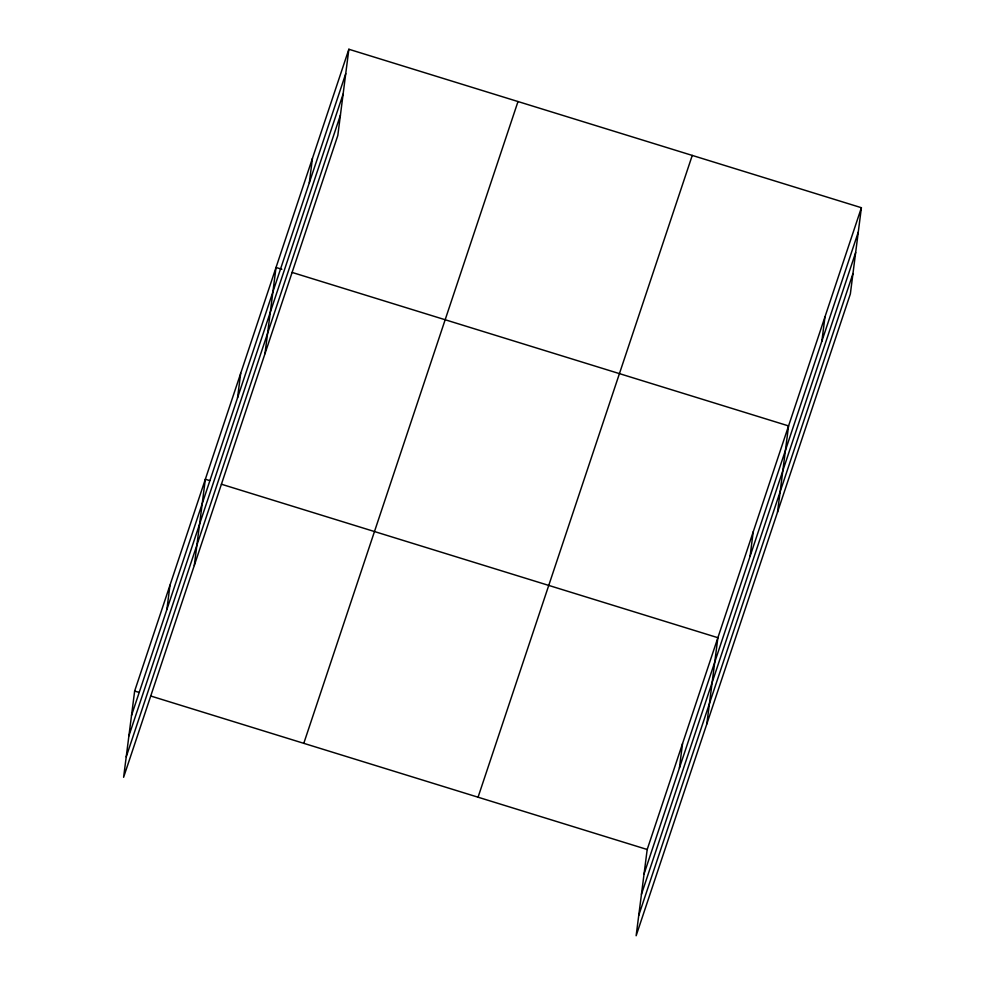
<?xml version="1.0" encoding="UTF-8"?>
<svg xmlns="http://www.w3.org/2000/svg" width="985" height="985" viewBox="0 0 985 985"><rect width="100%" height="100%" fill="white"/><g stroke="black" fill="none" stroke-linecap="round" stroke-linejoin="round"><path stroke-width="1.48" d="M348.862 49.25L134.649 691.039L123.605 777.288L337.806 135.499L348.862 49.25L861.395 207.712L850.35 293.961L636.138 935.75L647.194 849.501L861.395 207.712M166.871 609.555L169.999 585.139M194.291 565.501L205.336 479.252L209.719 480.606M237.557 397.768L240.685 373.352M264.977 353.713L276.034 267.464L281.858 269.262M309.315 182.767L312.442 158.351M679.404 768.017L682.531 743.601M706.824 723.963L717.88 637.701L221.379 484.214M750.09 556.229L753.217 531.814M777.522 512.163L788.566 425.914L292.065 272.414M821.859 341.229L824.987 316.813M131.522 715.455L345.735 73.666M128.912 735.857L343.112 94.068M126.215 756.886L340.428 115.097M303.786 743.33L517.999 101.541M478.057 797.21L692.258 155.421M644.067 873.917L858.267 232.128M641.444 894.318L855.657 252.529M638.76 915.348L852.961 273.559M134.649 691.039L139.02 692.393M150.693 696.001L647.194 849.501"/></g></svg>
